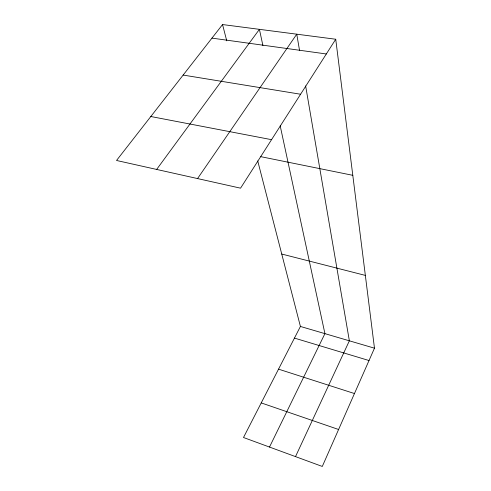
<?xml version="1.0" encoding="UTF-8"?>
<svg xmlns="http://www.w3.org/2000/svg" width="491" height="491" viewBox="0 0 491 491"><rect width="100%" height="100%" fill="white"/><g stroke="black" fill="none" stroke-linecap="round" stroke-linejoin="round"><path stroke-width="0.74" d="M335.734 39.243L240.553 188.176L116.527 160.477L222.546 24.55L335.734 39.243L374.473 348.18L322.292 466.45L243.499 437.506L300.418 326.454L257.726 160.938M295.508 456.612L349.365 340.809L305.635 85.931M269.504 447.062L324.925 333.641L280.189 125.831M197.554 178.577L296.754 34.18L299.584 50.677M156.647 169.438L259.414 29.337L262.918 45.602M211.959 38.12L326.319 53.967M183.143 75.068L300.59 94.235M150.817 116.514L271.554 139.671M260.807 156.672L352.796 175.318M281.742 254.043L365.347 275.402M300.418 326.454L374.473 348.18M294.453 338.096L369.023 360.535M278.532 369.152L354.459 393.543M261.23 402.908L338.594 429.496M222.546 24.55L226.744 40.827"/></g></svg>
